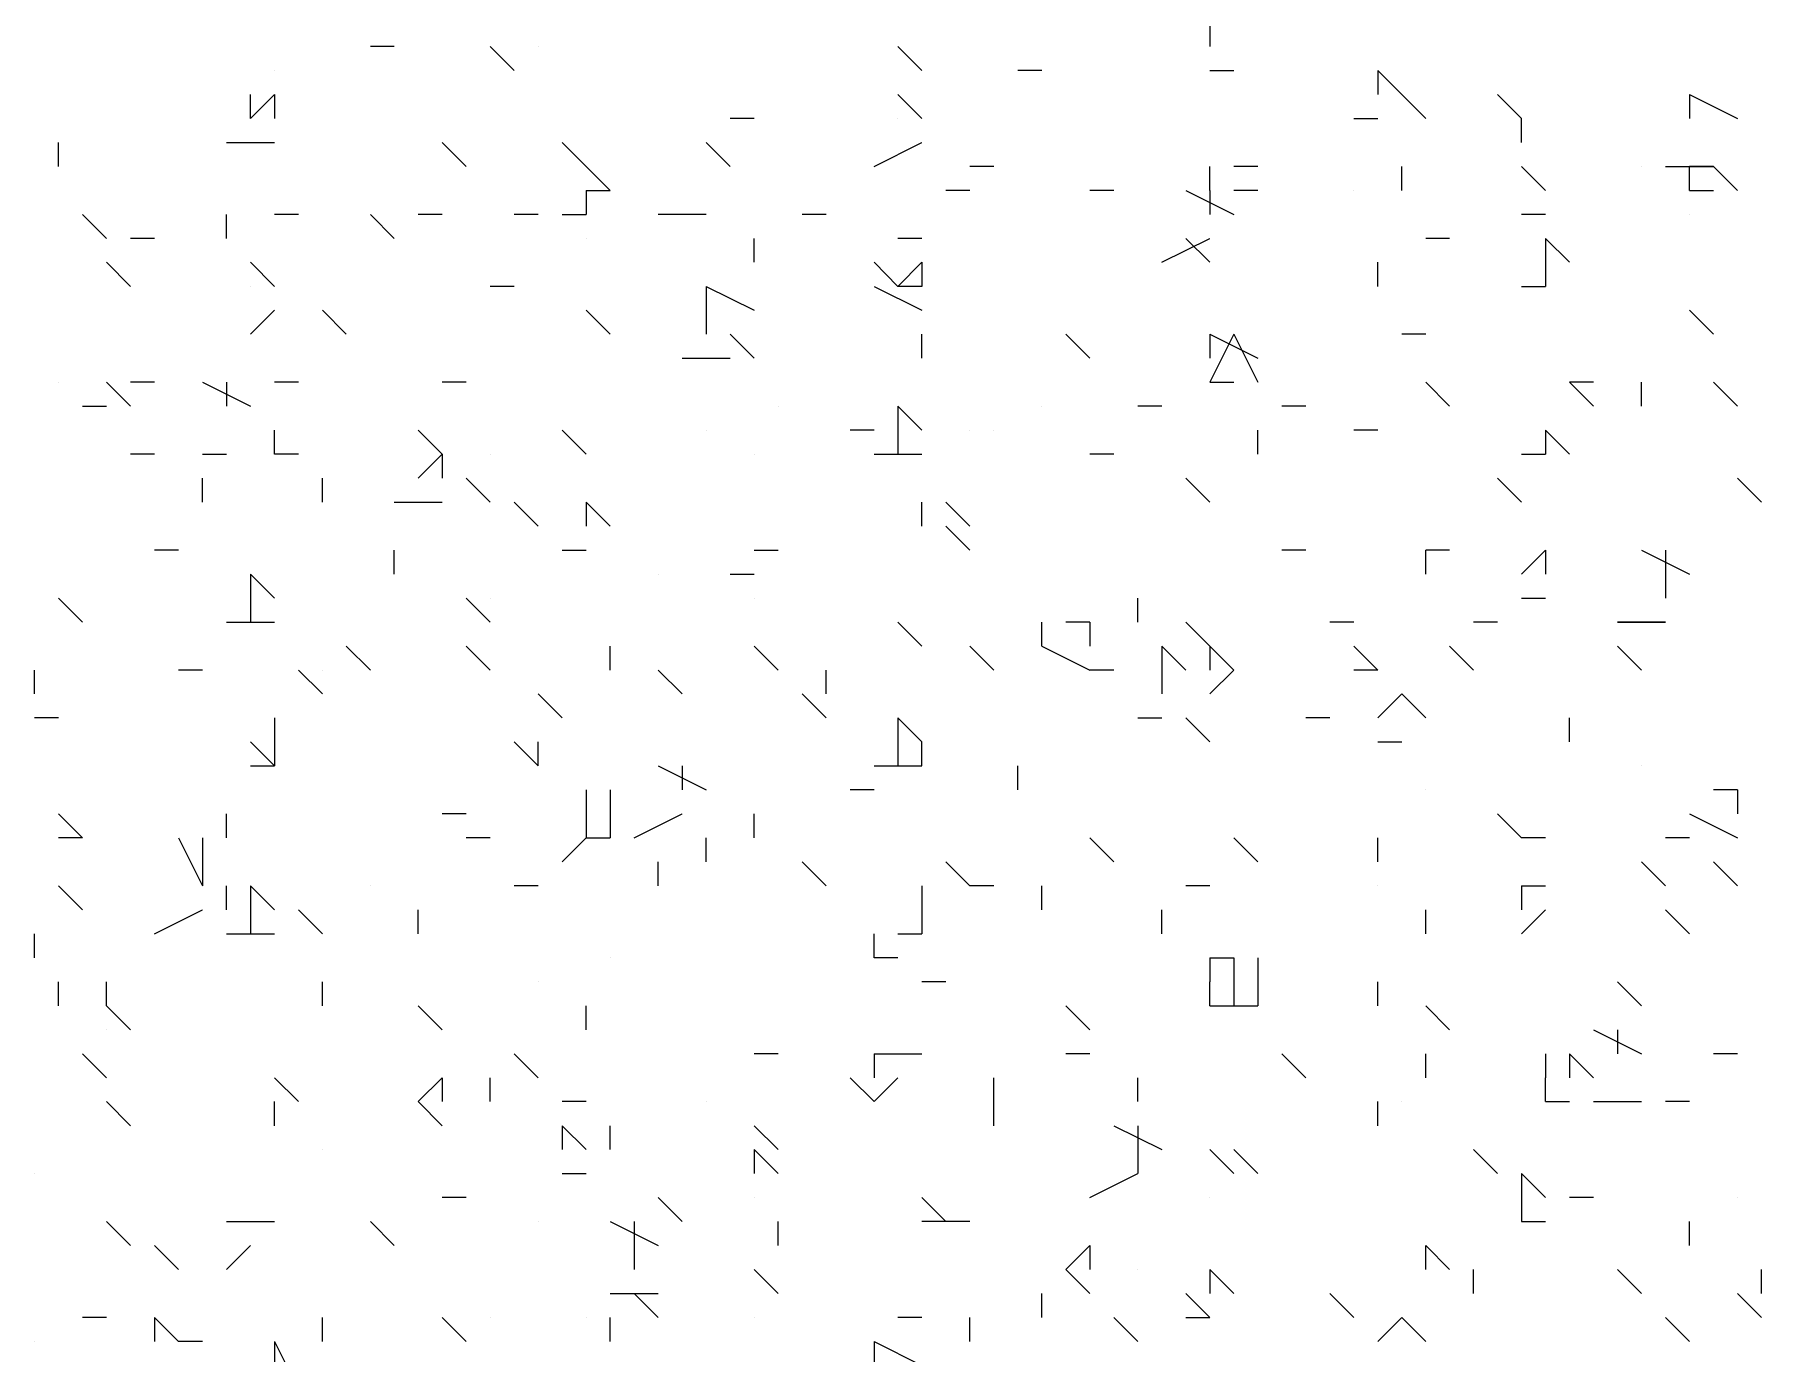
# Model space of a CAD drawing. Header units: millimetres. Extents: x 2928 to 3112, y 1220 to 1280.
# Drawn here: x 3001.1788 to 3001.4188, y 1265.2723 to 1265.4556 of the extents above; entities that cross this region are included whole.
import ezdxf

# ---------------------------------------------------------------- set-up
doc = ezdxf.new("R2010")
doc.units = ezdxf.units.MM

msp = doc.modelspace()

# ---------------------------------------------------------------- linework, layer by layer
at = {"color": 92, "linetype": 'Continuous', "lineweight": 5, "true_color": 0x00b800}
for points in [[(3001.34217, 1265.4573), (3001.34217, 1265.45397), (3001.34217, 1265.45397)], [(3001.22884, 1265.45397), (3001.22551, 1265.45397), (3001.22551, 1265.45397)], [(3001.24551, 1265.45063), (3001.24217, 1265.45397), (3001.24217, 1265.45397)], [(3001.30217, 1265.45063), (3001.29884, 1265.45397), (3001.29884, 1265.45397)], [(3001.31884, 1265.45063), (3001.31551, 1265.45063), (3001.31551, 1265.45063)], [(3001.34217, 1265.45063), (3001.34551, 1265.45063), (3001.34551, 1265.45063)], [(3001.36551, 1265.45063), (3001.36884, 1265.4473), (3001.36884, 1265.4473)], [(3001.36551, 1265.45063), (3001.36551, 1265.4473), (3001.36551, 1265.4473)], [(3001.21217, 1265.4473), (3001.20884, 1265.44397), (3001.20884, 1265.44397)], [(3001.20884, 1265.44397), (3001.20884, 1265.4473), (3001.20884, 1265.4473)], [(3001.21217, 1265.4473), (3001.21217, 1265.44397), (3001.21217, 1265.44397)], [(3001.29884, 1265.4473), (3001.30217, 1265.44397), (3001.30217, 1265.44397)], [(3001.37218, 1265.44397), (3001.36884, 1265.4473), (3001.36884, 1265.4473)], [(3001.38551, 1265.44397), (3001.38218, 1265.4473), (3001.38218, 1265.4473)], [(3001.40884, 1265.4473), (3001.41551, 1265.44397), (3001.41551, 1265.44397)], [(3001.40884, 1265.4473), (3001.40884, 1265.44397), (3001.40884, 1265.44397)], [(3001.27884, 1265.44397), (3001.27551, 1265.44397), (3001.27551, 1265.44397)], [(3001.36218, 1265.44397), (3001.36551, 1265.44397), (3001.36551, 1265.44397)], [(3001.38551, 1265.44063), (3001.38551, 1265.44397), (3001.38551, 1265.44397)], [(3001.18217, 1265.4373), (3001.18217, 1265.44063), (3001.18217, 1265.44063)], [(3001.20551, 1265.44063), (3001.21217, 1265.44063), (3001.21217, 1265.44063)], [(3001.23884, 1265.4373), (3001.23551, 1265.44063), (3001.23551, 1265.44063)], [(3001.25551, 1265.4373), (3001.25217, 1265.44063), (3001.25217, 1265.44063)], [(3001.27551, 1265.4373), (3001.27217, 1265.44063), (3001.27217, 1265.44063)], [(3001.29551, 1265.4373), (3001.30217, 1265.44063), (3001.30217, 1265.44063)], [(3001.25551, 1265.4373), (3001.25884, 1265.43397), (3001.25884, 1265.43397)], [(3001.31217, 1265.4373), (3001.30884, 1265.4373), (3001.30884, 1265.4373)], [(3001.34217, 1265.43397), (3001.34217, 1265.4373), (3001.34217, 1265.4373)], [(3001.34884, 1265.4373), (3001.34551, 1265.4373), (3001.34551, 1265.4373)], [(3001.36884, 1265.43397), (3001.36884, 1265.4373), (3001.36884, 1265.4373)], [(3001.38884, 1265.43397), (3001.38551, 1265.4373), (3001.38551, 1265.4373)], [(3001.40551, 1265.4373), (3001.41218, 1265.4373), (3001.41218, 1265.4373)], [(3001.41218, 1265.4373), (3001.40884, 1265.4373), (3001.40884, 1265.4373)], [(3001.40884, 1265.43397), (3001.40884, 1265.4373), (3001.40884, 1265.4373)], [(3001.41218, 1265.4373), (3001.41551, 1265.43397), (3001.41551, 1265.43397)], [(3001.25551, 1265.43397), (3001.25884, 1265.43397), (3001.25884, 1265.43397)], [(3001.25551, 1265.43397), (3001.25551, 1265.43063), (3001.25551, 1265.43063)], [(3001.30884, 1265.43397), (3001.30551, 1265.43397), (3001.30551, 1265.43397)], [(3001.32884, 1265.43397), (3001.32551, 1265.43397), (3001.32551, 1265.43397)], [(3001.33884, 1265.43397), (3001.34551, 1265.43063), (3001.34551, 1265.43063)], [(3001.34217, 1265.43397), (3001.34217, 1265.43063), (3001.34217, 1265.43063)], [(3001.34884, 1265.43397), (3001.34551, 1265.43397), (3001.34551, 1265.43397)], [(3001.40884, 1265.43397), (3001.41218, 1265.43397), (3001.41218, 1265.43397)], [(3001.18884, 1265.4273), (3001.18551, 1265.43063), (3001.18551, 1265.43063)], [(3001.20551, 1265.4273), (3001.20551, 1265.43063), (3001.20551, 1265.43063)], [(3001.21551, 1265.43063), (3001.21217, 1265.43063), (3001.21217, 1265.43063)], [(3001.22884, 1265.4273), (3001.22551, 1265.43063), (3001.22551, 1265.43063)], [(3001.23551, 1265.43063), (3001.23217, 1265.43063), (3001.23217, 1265.43063)], [(3001.24884, 1265.43063), (3001.24551, 1265.43063), (3001.24551, 1265.43063)], [(3001.25217, 1265.43063), (3001.25551, 1265.43063), (3001.25551, 1265.43063)], [(3001.26884, 1265.43063), (3001.26551, 1265.43063), (3001.26551, 1265.43063)], [(3001.27217, 1265.43063), (3001.26884, 1265.43063), (3001.26884, 1265.43063)], [(3001.28884, 1265.43063), (3001.28551, 1265.43063), (3001.28551, 1265.43063)], [(3001.38884, 1265.43063), (3001.38551, 1265.43063), (3001.38551, 1265.43063)], [(3001.19551, 1265.4273), (3001.19217, 1265.4273), (3001.19217, 1265.4273)], [(3001.27884, 1265.42397), (3001.27884, 1265.4273), (3001.27884, 1265.4273)], [(3001.30217, 1265.4273), (3001.29884, 1265.4273), (3001.29884, 1265.4273)], [(3001.33551, 1265.42397), (3001.34217, 1265.4273), (3001.34217, 1265.4273)], [(3001.34217, 1265.42397), (3001.33884, 1265.4273), (3001.33884, 1265.4273)], [(3001.37551, 1265.4273), (3001.37218, 1265.4273), (3001.37218, 1265.4273)], [(3001.38884, 1265.4273), (3001.39218, 1265.42397), (3001.39218, 1265.42397)], [(3001.38884, 1265.4273), (3001.38884, 1265.42063), (3001.38884, 1265.42063)], [(3001.19217, 1265.42063), (3001.18884, 1265.42397), (3001.18884, 1265.42397)], [(3001.20884, 1265.42397), (3001.21217, 1265.42063), (3001.21217, 1265.42063)], [(3001.29884, 1265.42063), (3001.29551, 1265.42397), (3001.29551, 1265.42397)], [(3001.30217, 1265.42397), (3001.29884, 1265.42063), (3001.29884, 1265.42063)], [(3001.30217, 1265.42397), (3001.30217, 1265.42063), (3001.30217, 1265.42063)], [(3001.36551, 1265.42063), (3001.36551, 1265.42397), (3001.36551, 1265.42397)], [(3001.24551, 1265.42063), (3001.24217, 1265.42063), (3001.24217, 1265.42063)], [(3001.27217, 1265.42063), (3001.27884, 1265.4173), (3001.27884, 1265.4173)], [(3001.27217, 1265.42063), (3001.27217, 1265.41397), (3001.27217, 1265.41397)], [(3001.29551, 1265.42063), (3001.30217, 1265.4173), (3001.30217, 1265.4173)], [(3001.30217, 1265.42063), (3001.29884, 1265.42063), (3001.29884, 1265.42063)], [(3001.38551, 1265.42063), (3001.38884, 1265.42063), (3001.38884, 1265.42063)], [(3001.20884, 1265.41397), (3001.21217, 1265.4173), (3001.21217, 1265.4173)], [(3001.22217, 1265.41397), (3001.21884, 1265.4173), (3001.21884, 1265.4173)], [(3001.25884, 1265.41397), (3001.25551, 1265.4173), (3001.25551, 1265.4173)], [(3001.41218, 1265.41397), (3001.40884, 1265.4173), (3001.40884, 1265.4173)], [(3001.27884, 1265.41063), (3001.27551, 1265.41397), (3001.27551, 1265.41397)], [(3001.30217, 1265.41063), (3001.30217, 1265.41397), (3001.30217, 1265.41397)], [(3001.32551, 1265.41063), (3001.32217, 1265.41397), (3001.32217, 1265.41397)], [(3001.34217, 1265.41397), (3001.34884, 1265.41063), (3001.34884, 1265.41063)], [(3001.34217, 1265.41397), (3001.34217, 1265.41063), (3001.34217, 1265.41063)], [(3001.34551, 1265.41397), (3001.34217, 1265.4073), (3001.34217, 1265.4073)], [(3001.34551, 1265.41397), (3001.34884, 1265.4073), (3001.34884, 1265.4073)], [(3001.37218, 1265.41397), (3001.36884, 1265.41397), (3001.36884, 1265.41397)], [(3001.26884, 1265.41063), (3001.27551, 1265.41063), (3001.27551, 1265.41063)], [(3001.18884, 1265.4073), (3001.19217, 1265.40397), (3001.19217, 1265.40397)], [(3001.19551, 1265.4073), (3001.19217, 1265.4073), (3001.19217, 1265.4073)], [(3001.20217, 1265.4073), (3001.20884, 1265.40397), (3001.20884, 1265.40397)], [(3001.20551, 1265.4073), (3001.20551, 1265.40397), (3001.20551, 1265.40397)], [(3001.21551, 1265.4073), (3001.21217, 1265.4073), (3001.21217, 1265.4073)], [(3001.23884, 1265.4073), (3001.23551, 1265.4073), (3001.23551, 1265.4073)], [(3001.34217, 1265.4073), (3001.34551, 1265.4073), (3001.34551, 1265.4073)], [(3001.34217, 1265.4073), (3001.34551, 1265.4073), (3001.34551, 1265.4073)], [(3001.37551, 1265.40397), (3001.37218, 1265.4073), (3001.37218, 1265.4073)], [(3001.39551, 1265.40397), (3001.39218, 1265.4073), (3001.39218, 1265.4073)], [(3001.39551, 1265.4073), (3001.39218, 1265.4073), (3001.39218, 1265.4073)], [(3001.40218, 1265.40397), (3001.40218, 1265.4073), (3001.40218, 1265.4073)], [(3001.41551, 1265.40397), (3001.41218, 1265.4073), (3001.41218, 1265.4073)], [(3001.18551, 1265.40397), (3001.18884, 1265.40397), (3001.18884, 1265.40397)], [(3001.29884, 1265.40397), (3001.30217, 1265.40063), (3001.30217, 1265.40063)], [(3001.29884, 1265.40397), (3001.29884, 1265.3973), (3001.29884, 1265.3973)], [(3001.33551, 1265.40397), (3001.33217, 1265.40397), (3001.33217, 1265.40397)], [(3001.35551, 1265.40397), (3001.35217, 1265.40397), (3001.35217, 1265.40397)], [(3001.21217, 1265.3973), (3001.21217, 1265.40063), (3001.21217, 1265.40063)], [(3001.23551, 1265.3973), (3001.23217, 1265.40063), (3001.23217, 1265.40063)], [(3001.25551, 1265.3973), (3001.25217, 1265.40063), (3001.25217, 1265.40063)], [(3001.29551, 1265.40063), (3001.29217, 1265.40063), (3001.29217, 1265.40063)], [(3001.34884, 1265.3973), (3001.34884, 1265.40063), (3001.34884, 1265.40063)], [(3001.36551, 1265.40063), (3001.36218, 1265.40063), (3001.36218, 1265.40063)], [(3001.38884, 1265.40063), (3001.39218, 1265.3973), (3001.39218, 1265.3973)], [(3001.38884, 1265.40063), (3001.38884, 1265.3973), (3001.38884, 1265.3973)], [(3001.19551, 1265.3973), (3001.19217, 1265.3973), (3001.19217, 1265.3973)], [(3001.20217, 1265.3973), (3001.20551, 1265.3973), (3001.20551, 1265.3973)], [(3001.21551, 1265.3973), (3001.21217, 1265.3973), (3001.21217, 1265.3973)], [(3001.23551, 1265.3973), (3001.23217, 1265.39397), (3001.23217, 1265.39397)], [(3001.23551, 1265.3973), (3001.23551, 1265.39397), (3001.23551, 1265.39397)], [(3001.29551, 1265.3973), (3001.30217, 1265.3973), (3001.30217, 1265.3973)], [(3001.32884, 1265.3973), (3001.32551, 1265.3973), (3001.32551, 1265.3973)], [(3001.38551, 1265.3973), (3001.38884, 1265.3973), (3001.38884, 1265.3973)], [(3001.20217, 1265.39063), (3001.20217, 1265.39397), (3001.20217, 1265.39397)], [(3001.21884, 1265.39063), (3001.21884, 1265.39397), (3001.21884, 1265.39397)], [(3001.24217, 1265.39063), (3001.23884, 1265.39397), (3001.23884, 1265.39397)], [(3001.34217, 1265.39063), (3001.33884, 1265.39397), (3001.33884, 1265.39397)], [(3001.38551, 1265.39063), (3001.38218, 1265.39397), (3001.38218, 1265.39397)], [(3001.41884, 1265.39063), (3001.41551, 1265.39397), (3001.41551, 1265.39397)], [(3001.22884, 1265.39063), (3001.23551, 1265.39063), (3001.23551, 1265.39063)], [(3001.24884, 1265.3873), (3001.24551, 1265.39063), (3001.24551, 1265.39063)], [(3001.25551, 1265.39063), (3001.25884, 1265.3873), (3001.25884, 1265.3873)], [(3001.25551, 1265.39063), (3001.25551, 1265.3873), (3001.25551, 1265.3873)], [(3001.30217, 1265.3873), (3001.30217, 1265.39063), (3001.30217, 1265.39063)], [(3001.30884, 1265.3873), (3001.30551, 1265.39063), (3001.30551, 1265.39063)], [(3001.30884, 1265.38397), (3001.30551, 1265.3873), (3001.30551, 1265.3873)], [(3001.19884, 1265.38397), (3001.19551, 1265.38397), (3001.19551, 1265.38397)], [(3001.22884, 1265.38063), (3001.22884, 1265.38397), (3001.22884, 1265.38397)], [(3001.25217, 1265.38397), (3001.25551, 1265.38397), (3001.25551, 1265.38397)], [(3001.27884, 1265.38397), (3001.28217, 1265.38397), (3001.28217, 1265.38397)], [(3001.35551, 1265.38397), (3001.35217, 1265.38397), (3001.35217, 1265.38397)], [(3001.37551, 1265.38397), (3001.37218, 1265.38397), (3001.37218, 1265.38397)], [(3001.37218, 1265.38063), (3001.37218, 1265.38397), (3001.37218, 1265.38397)], [(3001.38884, 1265.38397), (3001.38551, 1265.38063), (3001.38551, 1265.38063)], [(3001.38884, 1265.38397), (3001.38884, 1265.38063), (3001.38884, 1265.38063)], [(3001.40218, 1265.38397), (3001.40884, 1265.38063), (3001.40884, 1265.38063)], [(3001.40551, 1265.38397), (3001.40551, 1265.3773), (3001.40551, 1265.3773)], [(3001.20884, 1265.38063), (3001.21217, 1265.3773), (3001.21217, 1265.3773)], [(3001.20884, 1265.38063), (3001.20884, 1265.37397), (3001.20884, 1265.37397)], [(3001.27551, 1265.38063), (3001.27884, 1265.38063), (3001.27884, 1265.38063)], [(3001.18551, 1265.37397), (3001.18217, 1265.3773), (3001.18217, 1265.3773)], [(3001.24217, 1265.37397), (3001.23884, 1265.3773), (3001.23884, 1265.3773)], [(3001.33217, 1265.37397), (3001.33217, 1265.3773), (3001.33217, 1265.3773)], [(3001.38551, 1265.3773), (3001.38884, 1265.3773), (3001.38884, 1265.3773)], [(3001.20551, 1265.37397), (3001.21217, 1265.37397), (3001.21217, 1265.37397)], [(3001.30217, 1265.37063), (3001.29884, 1265.37397), (3001.29884, 1265.37397)], [(3001.31884, 1265.37063), (3001.31884, 1265.37397), (3001.31884, 1265.37397)], [(3001.32551, 1265.37397), (3001.32217, 1265.37397), (3001.32217, 1265.37397)], [(3001.32551, 1265.37397), (3001.32551, 1265.37063), (3001.32551, 1265.37063)], [(3001.34217, 1265.37063), (3001.33884, 1265.37397), (3001.33884, 1265.37397)], [(3001.36218, 1265.37397), (3001.35884, 1265.37397), (3001.35884, 1265.37397)], [(3001.38218, 1265.37397), (3001.37884, 1265.37397), (3001.37884, 1265.37397)], [(3001.39884, 1265.37397), (3001.40551, 1265.37397), (3001.40551, 1265.37397)], [(3001.40218, 1265.37397), (3001.39884, 1265.37397), (3001.39884, 1265.37397)], [(3001.40551, 1265.37397), (3001.40218, 1265.37397), (3001.40218, 1265.37397)], [(3001.40551, 1265.37397), (3001.40218, 1265.37397), (3001.40218, 1265.37397)], [(3001.22551, 1265.3673), (3001.22217, 1265.37063), (3001.22217, 1265.37063)], [(3001.24217, 1265.3673), (3001.23884, 1265.37063), (3001.23884, 1265.37063)], [(3001.25884, 1265.3673), (3001.25884, 1265.37063), (3001.25884, 1265.37063)], [(3001.28217, 1265.3673), (3001.27884, 1265.37063), (3001.27884, 1265.37063)], [(3001.31217, 1265.3673), (3001.30884, 1265.37063), (3001.30884, 1265.37063)], [(3001.31884, 1265.37063), (3001.32551, 1265.3673), (3001.32551, 1265.3673)], [(3001.33551, 1265.37063), (3001.33884, 1265.3673), (3001.33884, 1265.3673)], [(3001.33551, 1265.37063), (3001.33551, 1265.36397), (3001.33551, 1265.36397)], [(3001.34217, 1265.37063), (3001.34551, 1265.3673), (3001.34551, 1265.3673)], [(3001.34217, 1265.37063), (3001.34217, 1265.3673), (3001.34217, 1265.3673)], [(3001.36551, 1265.3673), (3001.36218, 1265.37063), (3001.36218, 1265.37063)], [(3001.37884, 1265.3673), (3001.37551, 1265.37063), (3001.37551, 1265.37063)], [(3001.40218, 1265.3673), (3001.39884, 1265.37063), (3001.39884, 1265.37063)], [(3001.17884, 1265.36397), (3001.17884, 1265.3673), (3001.17884, 1265.3673)], [(3001.20217, 1265.3673), (3001.19884, 1265.3673), (3001.19884, 1265.3673)], [(3001.21884, 1265.36397), (3001.21551, 1265.3673), (3001.21551, 1265.3673)], [(3001.26884, 1265.36397), (3001.26551, 1265.3673), (3001.26551, 1265.3673)], [(3001.28884, 1265.36397), (3001.28884, 1265.3673), (3001.28884, 1265.3673)], [(3001.32884, 1265.3673), (3001.32551, 1265.3673), (3001.32551, 1265.3673)], [(3001.34217, 1265.36397), (3001.34551, 1265.3673), (3001.34551, 1265.3673)], [(3001.36551, 1265.3673), (3001.36218, 1265.3673), (3001.36218, 1265.3673)], [(3001.25217, 1265.36063), (3001.24884, 1265.36397), (3001.24884, 1265.36397)], [(3001.28884, 1265.36063), (3001.28551, 1265.36397), (3001.28551, 1265.36397)], [(3001.36884, 1265.36397), (3001.36551, 1265.36063), (3001.36551, 1265.36063)], [(3001.36884, 1265.36397), (3001.37218, 1265.36063), (3001.37218, 1265.36063)], [(3001.18217, 1265.36063), (3001.17884, 1265.36063), (3001.17884, 1265.36063)], [(3001.21217, 1265.36063), (3001.21217, 1265.35397), (3001.21217, 1265.35397)], [(3001.21217, 1265.36063), (3001.21217, 1265.3573), (3001.21217, 1265.3573)], [(3001.29884, 1265.36063), (3001.30217, 1265.3573), (3001.30217, 1265.3573)], [(3001.29884, 1265.36063), (3001.29884, 1265.35397), (3001.29884, 1265.35397)], [(3001.33217, 1265.36063), (3001.33551, 1265.36063), (3001.33551, 1265.36063)], [(3001.34217, 1265.3573), (3001.33884, 1265.36063), (3001.33884, 1265.36063)], [(3001.35884, 1265.36063), (3001.35551, 1265.36063), (3001.35551, 1265.36063)], [(3001.39218, 1265.3573), (3001.39218, 1265.36063), (3001.39218, 1265.36063)], [(3001.21217, 1265.35397), (3001.20884, 1265.3573), (3001.20884, 1265.3573)], [(3001.24884, 1265.35397), (3001.24551, 1265.3573), (3001.24551, 1265.3573)], [(3001.24884, 1265.35397), (3001.24884, 1265.3573), (3001.24884, 1265.3573)], [(3001.30217, 1265.35397), (3001.30217, 1265.3573), (3001.30217, 1265.3573)], [(3001.36551, 1265.3573), (3001.36884, 1265.3573), (3001.36884, 1265.3573)], [(3001.20884, 1265.35397), (3001.21217, 1265.35397), (3001.21217, 1265.35397)], [(3001.26551, 1265.35397), (3001.27217, 1265.35063), (3001.27217, 1265.35063)], [(3001.26884, 1265.35397), (3001.26884, 1265.35063), (3001.26884, 1265.35063)], [(3001.29551, 1265.35397), (3001.30217, 1265.35397), (3001.30217, 1265.35397)], [(3001.31551, 1265.35063), (3001.31551, 1265.35397), (3001.31551, 1265.35397)], [(3001.25551, 1265.35063), (3001.25551, 1265.34397), (3001.25551, 1265.34397)], [(3001.25884, 1265.35063), (3001.25884, 1265.34397), (3001.25884, 1265.34397)], [(3001.29551, 1265.35063), (3001.29217, 1265.35063), (3001.29217, 1265.35063)], [(3001.41551, 1265.35063), (3001.41218, 1265.35063), (3001.41218, 1265.35063)], [(3001.41551, 1265.35063), (3001.41551, 1265.3473), (3001.41551, 1265.3473)], [(3001.18551, 1265.34397), (3001.18217, 1265.3473), (3001.18217, 1265.3473)], [(3001.20551, 1265.34397), (3001.20551, 1265.3473), (3001.20551, 1265.3473)], [(3001.23884, 1265.3473), (3001.23551, 1265.3473), (3001.23551, 1265.3473)], [(3001.25551, 1265.3473), (3001.25551, 1265.34397), (3001.25551, 1265.34397)], [(3001.25551, 1265.3473), (3001.25551, 1265.34397), (3001.25551, 1265.34397)], [(3001.26217, 1265.34397), (3001.26884, 1265.3473), (3001.26884, 1265.3473)], [(3001.27884, 1265.34397), (3001.27884, 1265.3473), (3001.27884, 1265.3473)], [(3001.38551, 1265.34397), (3001.38218, 1265.3473), (3001.38218, 1265.3473)], [(3001.40884, 1265.3473), (3001.41551, 1265.34397), (3001.41551, 1265.34397)], [(3001.18551, 1265.34397), (3001.18217, 1265.34397), (3001.18217, 1265.34397)], [(3001.19884, 1265.34397), (3001.20217, 1265.3373), (3001.20217, 1265.3373)], [(3001.20217, 1265.34397), (3001.20217, 1265.3373), (3001.20217, 1265.3373)], [(3001.24217, 1265.34397), (3001.23884, 1265.34397), (3001.23884, 1265.34397)], [(3001.25217, 1265.34063), (3001.25551, 1265.34397), (3001.25551, 1265.34397)], [(3001.25551, 1265.34397), (3001.25884, 1265.34397), (3001.25884, 1265.34397)], [(3001.27217, 1265.34063), (3001.27217, 1265.34397), (3001.27217, 1265.34397)], [(3001.32884, 1265.34063), (3001.32551, 1265.34397), (3001.32551, 1265.34397)], [(3001.34884, 1265.34063), (3001.34551, 1265.34397), (3001.34551, 1265.34397)], [(3001.36551, 1265.34063), (3001.36551, 1265.34397), (3001.36551, 1265.34397)], [(3001.38884, 1265.34397), (3001.38551, 1265.34397), (3001.38551, 1265.34397)], [(3001.40884, 1265.34397), (3001.40551, 1265.34397), (3001.40551, 1265.34397)], [(3001.26551, 1265.3373), (3001.26551, 1265.34063), (3001.26551, 1265.34063)], [(3001.28884, 1265.3373), (3001.28551, 1265.34063), (3001.28551, 1265.34063)], [(3001.30884, 1265.3373), (3001.30551, 1265.34063), (3001.30551, 1265.34063)], [(3001.40551, 1265.3373), (3001.40218, 1265.34063), (3001.40218, 1265.34063)], [(3001.41551, 1265.3373), (3001.41218, 1265.34063), (3001.41218, 1265.34063)], [(3001.18551, 1265.33397), (3001.18217, 1265.3373), (3001.18217, 1265.3373)], [(3001.20551, 1265.33397), (3001.20551, 1265.3373), (3001.20551, 1265.3373)], [(3001.20884, 1265.3373), (3001.21217, 1265.33397), (3001.21217, 1265.33397)], [(3001.20884, 1265.3373), (3001.20884, 1265.33063), (3001.20884, 1265.33063)], [(3001.24884, 1265.3373), (3001.24551, 1265.3373), (3001.24551, 1265.3373)], [(3001.30217, 1265.3373), (3001.30217, 1265.33063), (3001.30217, 1265.33063)], [(3001.30217, 1265.3373), (3001.30217, 1265.33397), (3001.30217, 1265.33397)], [(3001.31217, 1265.3373), (3001.30884, 1265.3373), (3001.30884, 1265.3373)], [(3001.31884, 1265.33397), (3001.31884, 1265.3373), (3001.31884, 1265.3373)], [(3001.34217, 1265.3373), (3001.33884, 1265.3373), (3001.33884, 1265.3373)], [(3001.38551, 1265.3373), (3001.38884, 1265.3373), (3001.38884, 1265.3373)], [(3001.38551, 1265.3373), (3001.38551, 1265.33397), (3001.38551, 1265.33397)], [(3001.19551, 1265.33063), (3001.20217, 1265.33397), (3001.20217, 1265.33397)], [(3001.21884, 1265.33063), (3001.21551, 1265.33397), (3001.21551, 1265.33397)], [(3001.23217, 1265.33063), (3001.23217, 1265.33397), (3001.23217, 1265.33397)], [(3001.33551, 1265.33063), (3001.33551, 1265.33397), (3001.33551, 1265.33397)], [(3001.37218, 1265.33063), (3001.37218, 1265.33397), (3001.37218, 1265.33397)], [(3001.38551, 1265.33063), (3001.38884, 1265.33397), (3001.38884, 1265.33397)], [(3001.40884, 1265.33063), (3001.40551, 1265.33397), (3001.40551, 1265.33397)], [(3001.17884, 1265.3273), (3001.17884, 1265.33063), (3001.17884, 1265.33063)], [(3001.20551, 1265.33063), (3001.21217, 1265.33063), (3001.21217, 1265.33063)], [(3001.29551, 1265.3273), (3001.29551, 1265.33063), (3001.29551, 1265.33063)], [(3001.29884, 1265.33063), (3001.30217, 1265.33063), (3001.30217, 1265.33063)], [(3001.29884, 1265.3273), (3001.29551, 1265.3273), (3001.29551, 1265.3273)], [(3001.34217, 1265.3273), (3001.34551, 1265.3273), (3001.34551, 1265.3273)], [(3001.34217, 1265.3273), (3001.34217, 1265.32396), (3001.34217, 1265.32396)], [(3001.34551, 1265.3273), (3001.34551, 1265.32063), (3001.34551, 1265.32063)], [(3001.34884, 1265.3273), (3001.34884, 1265.32063), (3001.34884, 1265.32063)], [(3001.18217, 1265.32063), (3001.18217, 1265.32396), (3001.18217, 1265.32396)], [(3001.18884, 1265.32063), (3001.18884, 1265.32396), (3001.18884, 1265.32396)], [(3001.21884, 1265.32063), (3001.21884, 1265.32396), (3001.21884, 1265.32396)], [(3001.30551, 1265.32396), (3001.30217, 1265.32396), (3001.30217, 1265.32396)], [(3001.34217, 1265.32063), (3001.34217, 1265.32396), (3001.34217, 1265.32396)], [(3001.36551, 1265.32063), (3001.36551, 1265.32396), (3001.36551, 1265.32396)], [(3001.40218, 1265.32063), (3001.39884, 1265.32396), (3001.39884, 1265.32396)], [(3001.18884, 1265.32063), (3001.19217, 1265.3173), (3001.19217, 1265.3173)], [(3001.23551, 1265.3173), (3001.23217, 1265.32063), (3001.23217, 1265.32063)], [(3001.25551, 1265.3173), (3001.25551, 1265.32063), (3001.25551, 1265.32063)], [(3001.32551, 1265.3173), (3001.32217, 1265.32063), (3001.32217, 1265.32063)], [(3001.34217, 1265.32063), (3001.34884, 1265.32063), (3001.34884, 1265.32063)], [(3001.37551, 1265.3173), (3001.37218, 1265.32063), (3001.37218, 1265.32063)], [(3001.39551, 1265.3173), (3001.40218, 1265.31396), (3001.40218, 1265.31396)], [(3001.39884, 1265.3173), (3001.39884, 1265.31396), (3001.39884, 1265.31396)], [(3001.18884, 1265.31063), (3001.18551, 1265.31396), (3001.18551, 1265.31396)], [(3001.24884, 1265.31063), (3001.24551, 1265.31396), (3001.24551, 1265.31396)], [(3001.28217, 1265.31396), (3001.27884, 1265.31396), (3001.27884, 1265.31396)], [(3001.29551, 1265.31396), (3001.30217, 1265.31396), (3001.30217, 1265.31396)], [(3001.29551, 1265.31396), (3001.29551, 1265.31063), (3001.29551, 1265.31063)], [(3001.32551, 1265.31396), (3001.32217, 1265.31396), (3001.32217, 1265.31396)], [(3001.35551, 1265.31063), (3001.35217, 1265.31396), (3001.35217, 1265.31396)], [(3001.37218, 1265.31063), (3001.37218, 1265.31396), (3001.37218, 1265.31396)], [(3001.38884, 1265.31396), (3001.38884, 1265.31063), (3001.38884, 1265.31063)], [(3001.39218, 1265.31396), (3001.39218, 1265.31063), (3001.39218, 1265.31063)], [(3001.39551, 1265.31063), (3001.39218, 1265.31396), (3001.39218, 1265.31396)], [(3001.41551, 1265.31396), (3001.41218, 1265.31396), (3001.41218, 1265.31396)], [(3001.21551, 1265.3073), (3001.21217, 1265.31063), (3001.21217, 1265.31063)], [(3001.23551, 1265.31063), (3001.23217, 1265.3073), (3001.23217, 1265.3073)], [(3001.23551, 1265.31063), (3001.23551, 1265.3073), (3001.23551, 1265.3073)], [(3001.24217, 1265.3073), (3001.24217, 1265.31063), (3001.24217, 1265.31063)], [(3001.29551, 1265.3073), (3001.29217, 1265.31063), (3001.29217, 1265.31063)], [(3001.29551, 1265.3073), (3001.29884, 1265.31063), (3001.29884, 1265.31063)], [(3001.31217, 1265.3073), (3001.31217, 1265.31063), (3001.31217, 1265.31063)], [(3001.33217, 1265.3073), (3001.33217, 1265.31063), (3001.33217, 1265.31063)], [(3001.38884, 1265.3073), (3001.38884, 1265.31063), (3001.38884, 1265.31063)], [(3001.19217, 1265.30396), (3001.18884, 1265.3073), (3001.18884, 1265.3073)], [(3001.21217, 1265.30396), (3001.21217, 1265.3073), (3001.21217, 1265.3073)], [(3001.23217, 1265.3073), (3001.23551, 1265.30396), (3001.23551, 1265.30396)], [(3001.25551, 1265.3073), (3001.25217, 1265.3073), (3001.25217, 1265.3073)], [(3001.31217, 1265.30396), (3001.31217, 1265.3073), (3001.31217, 1265.3073)], [(3001.36551, 1265.30396), (3001.36551, 1265.3073), (3001.36551, 1265.3073)], [(3001.38884, 1265.3073), (3001.39218, 1265.3073), (3001.39218, 1265.3073)], [(3001.39551, 1265.3073), (3001.40218, 1265.3073), (3001.40218, 1265.3073)], [(3001.40884, 1265.3073), (3001.40551, 1265.3073), (3001.40551, 1265.3073)], [(3001.25217, 1265.30396), (3001.25551, 1265.30063), (3001.25551, 1265.30063)], [(3001.25217, 1265.30396), (3001.25217, 1265.30063), (3001.25217, 1265.30063)], [(3001.25884, 1265.30063), (3001.25884, 1265.30396), (3001.25884, 1265.30396)], [(3001.28217, 1265.30063), (3001.27884, 1265.30396), (3001.27884, 1265.30396)], [(3001.32884, 1265.30396), (3001.33551, 1265.30063), (3001.33551, 1265.30063)], [(3001.33217, 1265.30396), (3001.33217, 1265.2973), (3001.33217, 1265.2973)], [(3001.27884, 1265.30063), (3001.28217, 1265.2973), (3001.28217, 1265.2973)], [(3001.27884, 1265.30063), (3001.27884, 1265.2973), (3001.27884, 1265.2973)], [(3001.34551, 1265.2973), (3001.34217, 1265.30063), (3001.34217, 1265.30063)], [(3001.34884, 1265.2973), (3001.34551, 1265.30063), (3001.34551, 1265.30063)], [(3001.38218, 1265.2973), (3001.37884, 1265.30063), (3001.37884, 1265.30063)], [(3001.25217, 1265.2973), (3001.25551, 1265.2973), (3001.25551, 1265.2973)], [(3001.32551, 1265.29396), (3001.33217, 1265.2973), (3001.33217, 1265.2973)], [(3001.38551, 1265.2973), (3001.38884, 1265.29396), (3001.38884, 1265.29396)], [(3001.38551, 1265.2973), (3001.38551, 1265.29063), (3001.38551, 1265.29063)], [(3001.23884, 1265.29396), (3001.23551, 1265.29396), (3001.23551, 1265.29396)], [(3001.26884, 1265.29063), (3001.26551, 1265.29396), (3001.26551, 1265.29396)], [(3001.30551, 1265.29063), (3001.30217, 1265.29396), (3001.30217, 1265.29396)], [(3001.39551, 1265.29396), (3001.39218, 1265.29396), (3001.39218, 1265.29396)], [(3001.19217, 1265.2873), (3001.18884, 1265.29063), (3001.18884, 1265.29063)], [(3001.20551, 1265.29063), (3001.21217, 1265.29063), (3001.21217, 1265.29063)], [(3001.22884, 1265.2873), (3001.22551, 1265.29063), (3001.22551, 1265.29063)], [(3001.25884, 1265.29063), (3001.26551, 1265.2873), (3001.26551, 1265.2873)], [(3001.26217, 1265.29063), (3001.26217, 1265.28396), (3001.26217, 1265.28396)], [(3001.28217, 1265.2873), (3001.28217, 1265.29063), (3001.28217, 1265.29063)], [(3001.30551, 1265.29063), (3001.30217, 1265.29063), (3001.30217, 1265.29063)], [(3001.30884, 1265.29063), (3001.30551, 1265.29063), (3001.30551, 1265.29063)], [(3001.38551, 1265.29063), (3001.38884, 1265.29063), (3001.38884, 1265.29063)], [(3001.40884, 1265.2873), (3001.40884, 1265.29063), (3001.40884, 1265.29063)], [(3001.19884, 1265.28396), (3001.19551, 1265.2873), (3001.19551, 1265.2873)], [(3001.20551, 1265.28396), (3001.20884, 1265.2873), (3001.20884, 1265.2873)], [(3001.32551, 1265.2873), (3001.32217, 1265.28396), (3001.32217, 1265.28396)], [(3001.32551, 1265.2873), (3001.32551, 1265.28396), (3001.32551, 1265.28396)], [(3001.37218, 1265.28396), (3001.37218, 1265.2873), (3001.37218, 1265.2873)], [(3001.37551, 1265.28396), (3001.37218, 1265.2873), (3001.37218, 1265.2873)], [(3001.28217, 1265.28063), (3001.27884, 1265.28396), (3001.27884, 1265.28396)], [(3001.32217, 1265.28396), (3001.32551, 1265.28063), (3001.32551, 1265.28063)], [(3001.34217, 1265.28396), (3001.34551, 1265.28063), (3001.34551, 1265.28063)], [(3001.34217, 1265.28396), (3001.34217, 1265.28063), (3001.34217, 1265.28063)], [(3001.37884, 1265.28063), (3001.37884, 1265.28396), (3001.37884, 1265.28396)], [(3001.40218, 1265.28063), (3001.39884, 1265.28396), (3001.39884, 1265.28396)], [(3001.41884, 1265.28063), (3001.41884, 1265.28396), (3001.41884, 1265.28396)], [(3001.25884, 1265.28063), (3001.26551, 1265.28063), (3001.26551, 1265.28063)], [(3001.26551, 1265.2773), (3001.26217, 1265.28063), (3001.26217, 1265.28063)], [(3001.31884, 1265.2773), (3001.31884, 1265.28063), (3001.31884, 1265.28063)], [(3001.34217, 1265.2773), (3001.33884, 1265.28063), (3001.33884, 1265.28063)], [(3001.36218, 1265.2773), (3001.35884, 1265.28063), (3001.35884, 1265.28063)], [(3001.41884, 1265.2773), (3001.41551, 1265.28063), (3001.41551, 1265.28063)], [(3001.18884, 1265.2773), (3001.18551, 1265.2773), (3001.18551, 1265.2773)], [(3001.19551, 1265.2773), (3001.19884, 1265.27396), (3001.19884, 1265.27396)], [(3001.19551, 1265.2773), (3001.19551, 1265.27396), (3001.19551, 1265.27396)], [(3001.21884, 1265.27396), (3001.21884, 1265.2773), (3001.21884, 1265.2773)], [(3001.23884, 1265.27396), (3001.23551, 1265.2773), (3001.23551, 1265.2773)], [(3001.25884, 1265.27396), (3001.25884, 1265.2773), (3001.25884, 1265.2773)], [(3001.30217, 1265.2773), (3001.29884, 1265.2773), (3001.29884, 1265.2773)], [(3001.30884, 1265.27396), (3001.30884, 1265.2773), (3001.30884, 1265.2773)], [(3001.33217, 1265.27396), (3001.32884, 1265.2773), (3001.32884, 1265.2773)], [(3001.33884, 1265.2773), (3001.34217, 1265.2773), (3001.34217, 1265.2773)], [(3001.36884, 1265.2773), (3001.36551, 1265.27396), (3001.36551, 1265.27396)], [(3001.36884, 1265.2773), (3001.37218, 1265.27396), (3001.37218, 1265.27396)], [(3001.40884, 1265.27396), (3001.40551, 1265.2773), (3001.40551, 1265.2773)], [(3001.20217, 1265.27396), (3001.19884, 1265.27396), (3001.19884, 1265.27396)], [(3001.21217, 1265.27396), (3001.21551, 1265.2673), (3001.21551, 1265.2673)], [(3001.21217, 1265.27396), (3001.21217, 1265.27063), (3001.21217, 1265.27063)], [(3001.29551, 1265.27396), (3001.30217, 1265.27063), (3001.30217, 1265.27063)], [(3001.29551, 1265.27396), (3001.29551, 1265.2673), (3001.29551, 1265.2673)]]:
    msp.add_lwpolyline(points, dxfattribs=at)
for points in [[(3001.24884, 1265.45397), (3001.24884, 1265.45397)], [(3001.21217, 1265.45063), (3001.21217, 1265.45063)], [(3001.29884, 1265.44397), (3001.29884, 1265.44397)], [(3001.36218, 1265.44397), (3001.36218, 1265.44397)], [(3001.40218, 1265.4373), (3001.40218, 1265.4373)], [(3001.25551, 1265.43397), (3001.25551, 1265.43397)], [(3001.30884, 1265.43397), (3001.30884, 1265.43397)], [(3001.36218, 1265.43397), (3001.36218, 1265.43397)], [(3001.23217, 1265.43063), (3001.23217, 1265.43063)], [(3001.40884, 1265.43063), (3001.40884, 1265.43063)], [(3001.25551, 1265.4273), (3001.25551, 1265.4273)], [(3001.20884, 1265.42063), (3001.20884, 1265.42063)], [(3001.18217, 1265.4073), (3001.18217, 1265.4073)], [(3001.18884, 1265.4073), (3001.18884, 1265.4073)], [(3001.39218, 1265.4073), (3001.39218, 1265.4073)], [(3001.28217, 1265.40397), (3001.28217, 1265.40397)], [(3001.31884, 1265.40397), (3001.31884, 1265.40397)], [(3001.35551, 1265.40397), (3001.35551, 1265.40397)], [(3001.27217, 1265.40063), (3001.27217, 1265.40063)], [(3001.30884, 1265.40063), (3001.30884, 1265.40063)], [(3001.31217, 1265.40063), (3001.31217, 1265.40063)], [(3001.24217, 1265.3973), (3001.24217, 1265.3973)], [(3001.27884, 1265.3973), (3001.27884, 1265.3973)], [(3001.27884, 1265.38397), (3001.27884, 1265.38397)], [(3001.26551, 1265.38063), (3001.26551, 1265.38063)], [(3001.24217, 1265.3773), (3001.24217, 1265.3773)], [(3001.27884, 1265.3773), (3001.27884, 1265.3773)], [(3001.21884, 1265.3673), (3001.21884, 1265.3673)], [(3001.40218, 1265.35397), (3001.40218, 1265.35397)], [(3001.31551, 1265.35063), (3001.31551, 1265.35063)], [(3001.37218, 1265.35063), (3001.37218, 1265.35063)], [(3001.22551, 1265.3373), (3001.22551, 1265.3373)], [(3001.36551, 1265.3373), (3001.36551, 1265.3373)], [(3001.20884, 1265.33063), (3001.20884, 1265.33063)], [(3001.25884, 1265.3273), (3001.25884, 1265.3273)], [(3001.34217, 1265.3273), (3001.34217, 1265.3273)], [(3001.24884, 1265.32396), (3001.24884, 1265.32396)], [(3001.18884, 1265.32063), (3001.18884, 1265.32063)], [(3001.34217, 1265.32063), (3001.34217, 1265.32063)], [(3001.18884, 1265.3173), (3001.18884, 1265.3173)], [(3001.23217, 1265.3073), (3001.23217, 1265.3073)], [(3001.27217, 1265.3073), (3001.27217, 1265.3073)], [(3001.36884, 1265.3073), (3001.36884, 1265.3073)], [(3001.21884, 1265.30063), (3001.21884, 1265.30063)], [(3001.17884, 1265.2973), (3001.17884, 1265.2973)], [(3001.27884, 1265.29396), (3001.27884, 1265.29396)], [(3001.34217, 1265.29396), (3001.34217, 1265.29396)], [(3001.41551, 1265.29396), (3001.41551, 1265.29396)], [(3001.20551, 1265.29063), (3001.20551, 1265.29063)], [(3001.24884, 1265.29063), (3001.24884, 1265.29063)], [(3001.33217, 1265.28396), (3001.33217, 1265.28396)], [(3001.24217, 1265.2773), (3001.24217, 1265.2773)], [(3001.25551, 1265.2773), (3001.25551, 1265.2773)], [(3001.27884, 1265.2773), (3001.27884, 1265.2773)], [(3001.17884, 1265.27396), (3001.17884, 1265.27396)]]:
    msp.add_lwpolyline(points, close=True, dxfattribs=at)

doc.saveas('drawing.dxf')
